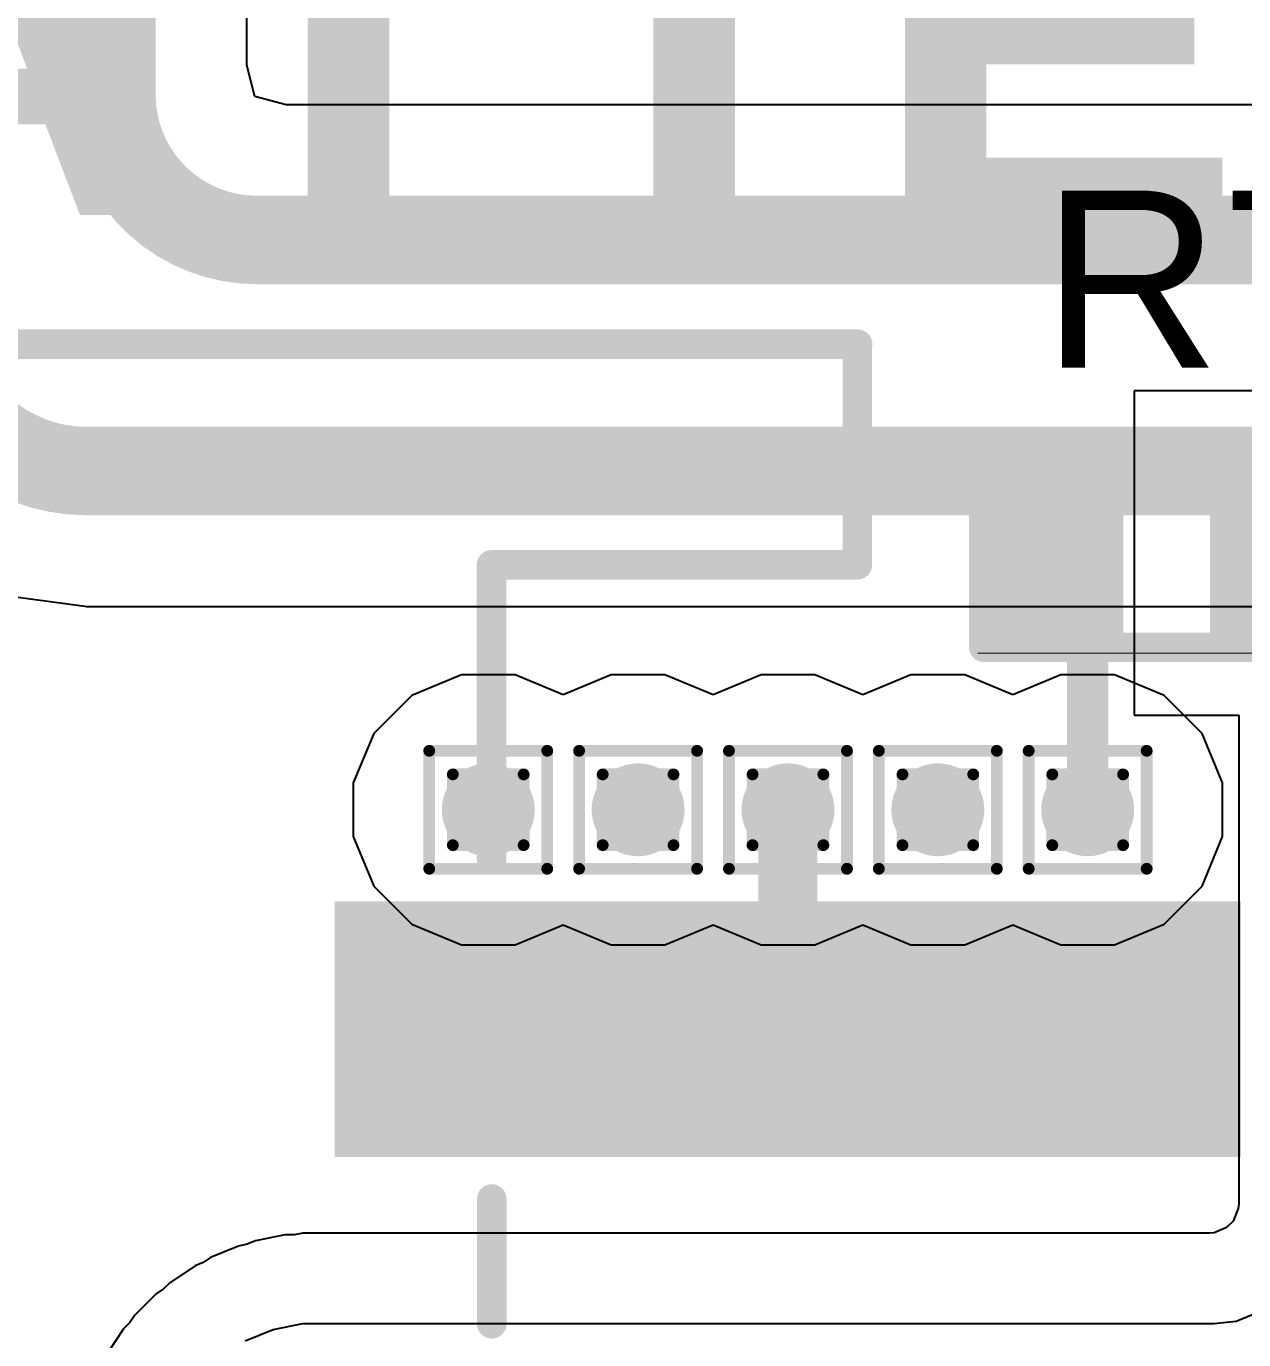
# Model space of a CAD drawing. Header units: inches. Extents: x -12 to 5357, y -8 to 5291.
# Drawn here: x 0.35 to 5.59, y 38.11 to 43.76 of the extents above; entities that cross this region are included whole.
import ezdxf

# ---------------------------------------------------------------- set-up
doc = ezdxf.new("R2010")
doc.units = ezdxf.units.IN
for name, color, linetype in [('Bottom Layer', 5, 'Continuous'), ('Drill Drawing', 1, 'Continuous'), ('Ground', 16, 'Continuous'), ('Power', 76, 'Continuous'), ('Top Layer', 1, 'Continuous'), ('Top Overlay', 2, 'Continuous'), ('Top Paste', 8, 'Continuous'), ('Top Solder', 216, 'Continuous'), ('Via Holes', 16, 'Continuous')]:
    doc.layers.add(name, color=color, linetype=linetype)
doc.styles.add('Arial', font='', dxfattribs={"height": 0.2})
doc.styles.add('Arial Black_Bold', font='', dxfattribs={"height": 0.2})
doc.styles.get('Arial').set_extended_font_data('Arial')
doc.styles.get('Arial Black_Bold').set_extended_font_data('Arial Black', bold=True)

# ---------------------------------------------------------------- blocks, each defined once
blk = doc.blocks.new('R___0402_54')
at = {"layer": 'Top Layer'}
for points in [[(-0.6985, -0.3175), (-0.6985, 0.3175), (-0.2413, 0.3175), (-0.2413, -0.3175)], [(0.2413, -0.3175), (0.2413, 0.3175), (0.6985, 0.3175), (0.6985, -0.3175)]]:
    blk.add_hatch(color=1, dxfattribs=at).paths.add_polyline_path(points)
at = {"layer": 'Top Paste'}
for points in [[(-0.6985, -0.3175), (-0.6985, 0.3175), (-0.2413, 0.3175), (-0.2413, -0.3175)], [(0.2413, -0.3175), (0.2413, 0.3175), (0.6985, 0.3175), (0.6985, -0.3175)]]:
    blk.add_hatch(color=8, dxfattribs=at).paths.add_polyline_path(points)
at = {"layer": 'Top Solder'}
for points in [[(-0.7535, -0.3725), (-0.7535, 0.3725), (-0.1863, 0.3725), (-0.1863, -0.3725)], [(0.1863, -0.3725), (0.1863, 0.3725), (0.7535, 0.3725), (0.7535, -0.3725)]]:
    blk.add_hatch(color=216, dxfattribs=at).paths.add_polyline_path(points)
at = {"layer": 'Top Overlay'}
for points in [[(-0.7874, 0.4064, 0.127, 0.127, 0), (0.7874, 0.4064, 0.127, 0.127, 0)], [(-0.7874, -0.4064, 0.127, 0.127, 0), (-0.7874, 0.4064, 0.127, 0.127, 0)], [(0.7874, -0.4064, 0.127, 0.127, 0), (0.7874, 0.4064, 0.127, 0.127, 0)], [(-0.7874, -0.4064, 0.127, 0.127, 0), (0.7874, -0.4064, 0.127, 0.127, 0)], [(-0.8128, -0.4318, 0.00323, 0.00323, 0), (0.8128, -0.4318, 0.00323, 0.00323, 0)]]:
    blk.add_lwpolyline(points, format="xyseb", dxfattribs=at)
for points in [[(-0.8191, 0.4064, 0.0635, 0.0635, 1), (-0.7556, 0.4064, 0.0635, 0.0635, 1)], [(-0.8191, 0.4064, 0.0635, 0.0635, 1), (-0.7556, 0.4064, 0.0635, 0.0635, 1)], [(0.7557, 0.4064, 0.0635, 0.0635, 1), (0.8192, 0.4064, 0.0635, 0.0635, 1)], [(0.7557, 0.4064, 0.0635, 0.0635, 1), (0.8192, 0.4064, 0.0635, 0.0635, 1)], [(-0.8191, -0.4064, 0.0635, 0.0635, 1), (-0.7556, -0.4064, 0.0635, 0.0635, 1)], [(-0.8191, -0.4064, 0.0635, 0.0635, 1), (-0.7556, -0.4064, 0.0635, 0.0635, 1)], [(0.7557, -0.4064, 0.0635, 0.0635, 1), (0.8192, -0.4064, 0.0635, 0.0635, 1)], [(0.7557, -0.4064, 0.0635, 0.0635, 1), (0.8192, -0.4064, 0.0635, 0.0635, 1)], [(-0.8136, -0.4318, 0.00161, 0.00161, 1), (-0.812, -0.4318, 0.00161, 0.00161, 1)], [(0.812, -0.4318, 0.00161, 0.00161, 1), (0.8136, -0.4318, 0.00161, 0.00161, 1)]]:
    blk.add_lwpolyline(points, format="xyseb", close=True, dxfattribs=at)
blk = doc.blocks.new('S2B_PH_SM4_TB_LF__SN__73')
at = {"layer": 'Top Layer'}
blk.add_hatch(color=1, dxfattribs=at).paths.add_polyline_path([(-1.5, 4.825), (-0.5, 4.825), (-0.5, 1.025), (-1.5, 1.025)])
at = {"layer": 'Top Paste'}
blk.add_hatch(color=8, dxfattribs=at).paths.add_polyline_path([(-1.5, 4.825), (-0.5, 4.825), (-0.5, 1.025), (-1.5, 1.025)])
at = {"layer": 'Top Solder'}
blk.add_hatch(color=216, dxfattribs=at).paths.add_polyline_path([(-1.5508, 4.8758), (-0.4492, 4.8758), (-0.4492, 0.9742), (-1.5508, 0.9742)])
at = {"layer": 'Top Overlay'}
for points in [[(-3.95, -0.9938, 0.127, 0.127, 0), (-3.95, 3.225, 0.127, 0.127, 0)], [(-2.9997, 3.2238, 0.127, 0.127, 0), (-3.9497, 3.2238, 0.127, 0.127, 0)], [(-2.9997, 1.649, 0.127, 0.127, 0), (-2.9997, 3.2238, 0.127, 0.127, 0)], [(-1.7323, 1.649, 0.127, 0.127, 0), (-2.9997, 1.649, 0.127, 0.127, 0)], [(0.2689, 1.65, 0.127, 0.127, 0), (-0.2689, 1.65, 0.127, 0.127, 0)]]:
    blk.add_lwpolyline(points, format="xyseb", dxfattribs=at)
for points in [[(-3.9818, 3.225, 0.0635, 0.0635, 1), (-3.9183, 3.225, 0.0635, 0.0635, 1)], [(-3.9815, 3.2238, 0.0635, 0.0635, 1), (-3.9179, 3.2238, 0.0635, 0.0635, 1)], [(-3.0315, 3.2238, 0.0635, 0.0635, 1), (-2.968, 3.2238, 0.0635, 0.0635, 1)], [(-3.0315, 3.2238, 0.0635, 0.0635, 1), (-2.968, 3.2238, 0.0635, 0.0635, 1)], [(-3.0315, 1.649, 0.0635, 0.0635, 1), (-2.968, 1.649, 0.0635, 0.0635, 1)], [(-3.0315, 1.649, 0.0635, 0.0635, 1), (-2.968, 1.649, 0.0635, 0.0635, 1)], [(-1.764, 1.649, 0.0635, 0.0635, 1), (-1.7005, 1.649, 0.0635, 0.0635, 1)], [(-0.3006, 1.65, 0.0635, 0.0635, 1), (-0.2371, 1.65, 0.0635, 0.0635, 1)], [(0.2371, 1.65, 0.0635, 0.0635, 1), (0.3006, 1.65, 0.0635, 0.0635, 1)]]:
    blk.add_lwpolyline(points, format="xyseb", close=True, dxfattribs=at)

msp = doc.modelspace()

# ---------------------------------------------------------------- hatches: boundary and pattern name
at = {"layer": 'Bottom Layer'}
h = msp.add_hatch(color=5, dxfattribs=at)
edge = h.paths.add_edge_path()
edge.add_arc((2.3338, 40.3884), 0.2, 0, 360)
h = msp.add_hatch(color=5, dxfattribs=at)
edge = h.paths.add_edge_path()
edge.add_arc((2.9789, 40.3884), 0.2, 0, 360)
h = msp.add_hatch(color=5, dxfattribs=at)
edge = h.paths.add_edge_path()
edge.add_arc((3.6241, 40.3884), 0.2, 0, 360)
h = msp.add_hatch(color=5, dxfattribs=at)
edge = h.paths.add_edge_path()
edge.add_arc((4.2693, 40.3884), 0.2, 0, 360)
h = msp.add_hatch(color=5, dxfattribs=at)
edge = h.paths.add_edge_path()
edge.add_arc((4.9144, 40.3884), 0.2, 0, 360)
at = {"layer": 'Ground'}
h = msp.add_hatch(color=16, dxfattribs=at)
edge = h.paths.add_edge_path()
edge.add_arc((2.3338, 40.3884), 0.2, 0, 360)
h = msp.add_hatch(color=16, dxfattribs=at)
edge = h.paths.add_edge_path()
edge.add_arc((2.9789, 40.3884), 0.2, 0, 360)
h = msp.add_hatch(color=16, dxfattribs=at)
edge = h.paths.add_edge_path()
edge.add_arc((3.6241, 40.3884), 0.2, 0, 360)
h = msp.add_hatch(color=16, dxfattribs=at)
edge = h.paths.add_edge_path()
edge.add_arc((4.2693, 40.3884), 0.2, 0, 360)
h = msp.add_hatch(color=16, dxfattribs=at)
edge = h.paths.add_edge_path()
edge.add_arc((4.9144, 40.3884), 0.2, 0, 360)
at = {"layer": 'Power'}
h = msp.add_hatch(color=76, dxfattribs=at)
edge = h.paths.add_edge_path()
edge.add_arc((2.3338, 40.3884), 0.2, 0, 360)
h = msp.add_hatch(color=76, dxfattribs=at)
edge = h.paths.add_edge_path()
edge.add_arc((2.9789, 40.3884), 0.2, 0, 360)
h = msp.add_hatch(color=76, dxfattribs=at)
edge = h.paths.add_edge_path()
edge.add_arc((3.6241, 40.3884), 0.2, 0, 360)
h = msp.add_hatch(color=76, dxfattribs=at)
edge = h.paths.add_edge_path()
edge.add_arc((4.2693, 40.3884), 0.2, 0, 360)
h = msp.add_hatch(color=76, dxfattribs=at)
edge = h.paths.add_edge_path()
edge.add_arc((4.9144, 40.3884), 0.2, 0, 360)
at = {"layer": 'Top Layer'}
h = msp.add_hatch(color=1, dxfattribs=at)
edge = h.paths.add_edge_path()
edge.add_arc((2.3338, 40.3884), 0.2, 0, 360)
h = msp.add_hatch(color=1, dxfattribs=at)
edge = h.paths.add_edge_path()
edge.add_arc((2.9789, 40.3884), 0.2, 0, 360)
h = msp.add_hatch(color=1, dxfattribs=at)
edge = h.paths.add_edge_path()
edge.add_arc((3.6241, 40.3884), 0.2, 0, 360)
h = msp.add_hatch(color=1, dxfattribs=at)
edge = h.paths.add_edge_path()
edge.add_arc((4.2693, 40.3884), 0.2, 0, 360)
h = msp.add_hatch(color=1, dxfattribs=at)
edge = h.paths.add_edge_path()
edge.add_arc((4.9144, 40.3884), 0.2, 0, 360)
at = {"layer": 'Via Holes'}
h = msp.add_hatch(color=7, dxfattribs=at)
edge = h.paths.add_edge_path()
edge.add_arc((2.3338, 40.3884), 0.1, 0, 360)
h = msp.add_hatch(color=7, dxfattribs=at)
edge = h.paths.add_edge_path()
edge.add_arc((2.9789, 40.3884), 0.1, 0, 360)
h = msp.add_hatch(color=7, dxfattribs=at)
edge = h.paths.add_edge_path()
edge.add_arc((3.6241, 40.3884), 0.1, 0, 360)
h = msp.add_hatch(color=7, dxfattribs=at)
edge = h.paths.add_edge_path()
edge.add_arc((4.2693, 40.3884), 0.1, 0, 360)
h = msp.add_hatch(color=7, dxfattribs=at)
edge = h.paths.add_edge_path()
edge.add_arc((4.9144, 40.3884), 0.1, 0, 360)

# ---------------------------------------------------------------- linework, layer by layer
at = {"layer": 'Bottom Layer'}
for p, q in [((1.2939, 43.5951), (1.2939, 48.0314)), ((1.3286, 43.4597), (1.2939, 43.5951)), ((1.4639, 43.4251), (1.3286, 43.4597)), ((6.5157, 43.4251), (1.4639, 43.4251)), ((0.277, 41.3079), (0.5977, 41.2657)), ((0.5977, 41.2657), (0.6036, 41.2645)), ((0.6036, 41.2645), (6.5157, 41.2645))]:
    msp.add_line(p, q, dxfattribs=at)
for points in [[(0.7112, 43.4686, 0.381, 0.381, 0), (0.7112, 48.0314, 0.381, 0.381, 0)], [(1.3374, 42.8424, 0.381, 0.381, -0.414214), (0.7112, 43.4686, 0.381, 0.381, 0)], [(1.3374, 42.8424, 0.381, 0.381, 0), (6.5157, 42.8424, 0.381, 0.381, 0)], [(0.6036, 41.8472, 0.381, 0.381, -0.414214), (-0.0762, 42.527, 0.381, 0.381, 0)], [(0.6036, 41.8472, 0.381, 0.381, 0), (6.5157, 41.8472, 0.381, 0.381, 0)]]:
    msp.add_lwpolyline(points, format="xyseb", dxfattribs=at)
for points in [[(0.6159, 43.4686, 0.1905, 0.1905, 1), (0.8065, 43.4686, 0.1905, 0.1905, 1)], [(0.6159, 43.4686, 0.1905, 0.1905, 1), (0.8065, 43.4686, 0.1905, 0.1905, 1)], [(1.2422, 42.8424, 0.1905, 0.1905, 1), (1.4327, 42.8424, 0.1905, 0.1905, 1)], [(1.2422, 42.8424, 0.1905, 0.1905, 1), (1.4327, 42.8424, 0.1905, 0.1905, 1)], [(0.5084, 41.8472, 0.1905, 0.1905, 1), (0.6989, 41.8472, 0.1905, 0.1905, 1)], [(0.5084, 41.8472, 0.1905, 0.1905, 1), (0.6989, 41.8472, 0.1905, 0.1905, 1)]]:
    msp.add_lwpolyline(points, format="xyseb", close=True, dxfattribs=at)
at = {"layer": 'Drill Drawing'}
for points in [[(2.0798, 40.6424, 0.0508, 0.0508, 0), (2.5878, 40.6424, 0.0508, 0.0508, 0)], [(2.0798, 40.1344, 0.0508, 0.0508, 0), (2.0798, 40.6424, 0.0508, 0.0508, 0)], [(2.5878, 40.1344, 0.0508, 0.0508, 0), (2.5878, 40.6424, 0.0508, 0.0508, 0)], [(2.7249, 40.6424, 0.0508, 0.0508, 0), (3.2329, 40.6424, 0.0508, 0.0508, 0)], [(2.7249, 40.1344, 0.0508, 0.0508, 0), (2.7249, 40.6424, 0.0508, 0.0508, 0)], [(3.2329, 40.1344, 0.0508, 0.0508, 0), (3.2329, 40.6424, 0.0508, 0.0508, 0)], [(3.3701, 40.6424, 0.0508, 0.0508, 0), (3.8781, 40.6424, 0.0508, 0.0508, 0)], [(3.3701, 40.1344, 0.0508, 0.0508, 0), (3.3701, 40.6424, 0.0508, 0.0508, 0)], [(3.8781, 40.1344, 0.0508, 0.0508, 0), (3.8781, 40.6424, 0.0508, 0.0508, 0)], [(4.0153, 40.6424, 0.0508, 0.0508, 0), (4.5233, 40.6424, 0.0508, 0.0508, 0)], [(4.0153, 40.1344, 0.0508, 0.0508, 0), (4.0153, 40.6424, 0.0508, 0.0508, 0)], [(4.5233, 40.1344, 0.0508, 0.0508, 0), (4.5233, 40.6424, 0.0508, 0.0508, 0)], [(4.6604, 40.6424, 0.0508, 0.0508, 0), (5.1684, 40.6424, 0.0508, 0.0508, 0)], [(4.6604, 40.1344, 0.0508, 0.0508, 0), (4.6604, 40.6424, 0.0508, 0.0508, 0)], [(5.1684, 40.1344, 0.0508, 0.0508, 0), (5.1684, 40.6424, 0.0508, 0.0508, 0)], [(2.1814, 40.5408, 0.0508, 0.0508, 0), (2.4862, 40.5408, 0.0508, 0.0508, 0)], [(2.1814, 40.236, 0.0508, 0.0508, 0), (2.1814, 40.5408, 0.0508, 0.0508, 0)], [(2.4862, 40.236, 0.0508, 0.0508, 0), (2.4862, 40.5408, 0.0508, 0.0508, 0)], [(2.8265, 40.5408, 0.0508, 0.0508, 0), (3.1313, 40.5408, 0.0508, 0.0508, 0)], [(2.8265, 40.236, 0.0508, 0.0508, 0), (2.8265, 40.5408, 0.0508, 0.0508, 0)], [(3.1313, 40.236, 0.0508, 0.0508, 0), (3.1313, 40.5408, 0.0508, 0.0508, 0)], [(3.4717, 40.5408, 0.0508, 0.0508, 0), (3.7765, 40.5408, 0.0508, 0.0508, 0)], [(3.4717, 40.236, 0.0508, 0.0508, 0), (3.4717, 40.5408, 0.0508, 0.0508, 0)], [(3.7765, 40.236, 0.0508, 0.0508, 0), (3.7765, 40.5408, 0.0508, 0.0508, 0)], [(4.1169, 40.5408, 0.0508, 0.0508, 0), (4.4217, 40.5408, 0.0508, 0.0508, 0)], [(4.1169, 40.236, 0.0508, 0.0508, 0), (4.1169, 40.5408, 0.0508, 0.0508, 0)], [(4.4217, 40.236, 0.0508, 0.0508, 0), (4.4217, 40.5408, 0.0508, 0.0508, 0)], [(4.762, 40.5408, 0.0508, 0.0508, 0), (5.0668, 40.5408, 0.0508, 0.0508, 0)], [(4.762, 40.236, 0.0508, 0.0508, 0), (4.762, 40.5408, 0.0508, 0.0508, 0)], [(5.0668, 40.236, 0.0508, 0.0508, 0), (5.0668, 40.5408, 0.0508, 0.0508, 0)], [(2.1814, 40.236, 0.0508, 0.0508, 0), (2.4862, 40.236, 0.0508, 0.0508, 0)], [(2.8265, 40.236, 0.0508, 0.0508, 0), (3.1313, 40.236, 0.0508, 0.0508, 0)], [(3.4717, 40.236, 0.0508, 0.0508, 0), (3.7765, 40.236, 0.0508, 0.0508, 0)], [(4.1169, 40.236, 0.0508, 0.0508, 0), (4.4217, 40.236, 0.0508, 0.0508, 0)], [(4.762, 40.236, 0.0508, 0.0508, 0), (5.0668, 40.236, 0.0508, 0.0508, 0)], [(2.0798, 40.1344, 0.0508, 0.0508, 0), (2.5878, 40.1344, 0.0508, 0.0508, 0)], [(2.7249, 40.1344, 0.0508, 0.0508, 0), (3.2329, 40.1344, 0.0508, 0.0508, 0)], [(3.3701, 40.1344, 0.0508, 0.0508, 0), (3.8781, 40.1344, 0.0508, 0.0508, 0)], [(4.0153, 40.1344, 0.0508, 0.0508, 0), (4.5233, 40.1344, 0.0508, 0.0508, 0)], [(4.6604, 40.1344, 0.0508, 0.0508, 0), (5.1684, 40.1344, 0.0508, 0.0508, 0)]]:
    msp.add_lwpolyline(points, format="xyseb", dxfattribs=at)
for points in [[(2.0671, 40.6424, 0.0254, 0.0254, 1), (2.0925, 40.6424, 0.0254, 0.0254, 1)], [(2.0671, 40.6424, 0.0254, 0.0254, 1), (2.0925, 40.6424, 0.0254, 0.0254, 1)], [(2.5751, 40.6424, 0.0254, 0.0254, 1), (2.6005, 40.6424, 0.0254, 0.0254, 1)], [(2.5751, 40.6424, 0.0254, 0.0254, 1), (2.6005, 40.6424, 0.0254, 0.0254, 1)], [(2.7122, 40.6424, 0.0254, 0.0254, 1), (2.7376, 40.6424, 0.0254, 0.0254, 1)], [(2.7122, 40.6424, 0.0254, 0.0254, 1), (2.7376, 40.6424, 0.0254, 0.0254, 1)], [(3.2202, 40.6424, 0.0254, 0.0254, 1), (3.2456, 40.6424, 0.0254, 0.0254, 1)], [(3.2202, 40.6424, 0.0254, 0.0254, 1), (3.2456, 40.6424, 0.0254, 0.0254, 1)], [(3.3574, 40.6424, 0.0254, 0.0254, 1), (3.3828, 40.6424, 0.0254, 0.0254, 1)], [(3.3574, 40.6424, 0.0254, 0.0254, 1), (3.3828, 40.6424, 0.0254, 0.0254, 1)], [(3.8654, 40.6424, 0.0254, 0.0254, 1), (3.8908, 40.6424, 0.0254, 0.0254, 1)], [(3.8654, 40.6424, 0.0254, 0.0254, 1), (3.8908, 40.6424, 0.0254, 0.0254, 1)], [(4.0026, 40.6424, 0.0254, 0.0254, 1), (4.028, 40.6424, 0.0254, 0.0254, 1)], [(4.0026, 40.6424, 0.0254, 0.0254, 1), (4.028, 40.6424, 0.0254, 0.0254, 1)], [(4.5106, 40.6424, 0.0254, 0.0254, 1), (4.536, 40.6424, 0.0254, 0.0254, 1)], [(4.5106, 40.6424, 0.0254, 0.0254, 1), (4.536, 40.6424, 0.0254, 0.0254, 1)], [(4.6477, 40.6424, 0.0254, 0.0254, 1), (4.6731, 40.6424, 0.0254, 0.0254, 1)], [(4.6477, 40.6424, 0.0254, 0.0254, 1), (4.6731, 40.6424, 0.0254, 0.0254, 1)], [(5.1557, 40.6424, 0.0254, 0.0254, 1), (5.1811, 40.6424, 0.0254, 0.0254, 1)], [(5.1557, 40.6424, 0.0254, 0.0254, 1), (5.1811, 40.6424, 0.0254, 0.0254, 1)], [(2.1687, 40.5408, 0.0254, 0.0254, 1), (2.1941, 40.5408, 0.0254, 0.0254, 1)], [(2.1687, 40.5408, 0.0254, 0.0254, 1), (2.1941, 40.5408, 0.0254, 0.0254, 1)], [(2.4735, 40.5408, 0.0254, 0.0254, 1), (2.4989, 40.5408, 0.0254, 0.0254, 1)], [(2.4735, 40.5408, 0.0254, 0.0254, 1), (2.4989, 40.5408, 0.0254, 0.0254, 1)], [(2.8138, 40.5408, 0.0254, 0.0254, 1), (2.8392, 40.5408, 0.0254, 0.0254, 1)], [(2.8138, 40.5408, 0.0254, 0.0254, 1), (2.8392, 40.5408, 0.0254, 0.0254, 1)], [(3.1186, 40.5408, 0.0254, 0.0254, 1), (3.144, 40.5408, 0.0254, 0.0254, 1)], [(3.1186, 40.5408, 0.0254, 0.0254, 1), (3.144, 40.5408, 0.0254, 0.0254, 1)], [(3.459, 40.5408, 0.0254, 0.0254, 1), (3.4844, 40.5408, 0.0254, 0.0254, 1)], [(3.459, 40.5408, 0.0254, 0.0254, 1), (3.4844, 40.5408, 0.0254, 0.0254, 1)], [(3.7638, 40.5408, 0.0254, 0.0254, 1), (3.7892, 40.5408, 0.0254, 0.0254, 1)], [(3.7638, 40.5408, 0.0254, 0.0254, 1), (3.7892, 40.5408, 0.0254, 0.0254, 1)], [(4.1042, 40.5408, 0.0254, 0.0254, 1), (4.1296, 40.5408, 0.0254, 0.0254, 1)], [(4.1042, 40.5408, 0.0254, 0.0254, 1), (4.1296, 40.5408, 0.0254, 0.0254, 1)], [(4.409, 40.5408, 0.0254, 0.0254, 1), (4.4344, 40.5408, 0.0254, 0.0254, 1)], [(4.409, 40.5408, 0.0254, 0.0254, 1), (4.4344, 40.5408, 0.0254, 0.0254, 1)], [(4.7493, 40.5408, 0.0254, 0.0254, 1), (4.7747, 40.5408, 0.0254, 0.0254, 1)], [(4.7493, 40.5408, 0.0254, 0.0254, 1), (4.7747, 40.5408, 0.0254, 0.0254, 1)], [(5.0541, 40.5408, 0.0254, 0.0254, 1), (5.0795, 40.5408, 0.0254, 0.0254, 1)], [(5.0541, 40.5408, 0.0254, 0.0254, 1), (5.0795, 40.5408, 0.0254, 0.0254, 1)], [(2.1687, 40.236, 0.0254, 0.0254, 1), (2.1941, 40.236, 0.0254, 0.0254, 1)], [(2.1687, 40.236, 0.0254, 0.0254, 1), (2.1941, 40.236, 0.0254, 0.0254, 1)], [(2.4735, 40.236, 0.0254, 0.0254, 1), (2.4989, 40.236, 0.0254, 0.0254, 1)], [(2.4735, 40.236, 0.0254, 0.0254, 1), (2.4989, 40.236, 0.0254, 0.0254, 1)], [(2.8138, 40.236, 0.0254, 0.0254, 1), (2.8392, 40.236, 0.0254, 0.0254, 1)], [(2.8138, 40.236, 0.0254, 0.0254, 1), (2.8392, 40.236, 0.0254, 0.0254, 1)], [(3.1186, 40.236, 0.0254, 0.0254, 1), (3.144, 40.236, 0.0254, 0.0254, 1)], [(3.1186, 40.236, 0.0254, 0.0254, 1), (3.144, 40.236, 0.0254, 0.0254, 1)], [(3.459, 40.236, 0.0254, 0.0254, 1), (3.4844, 40.236, 0.0254, 0.0254, 1)], [(3.459, 40.236, 0.0254, 0.0254, 1), (3.4844, 40.236, 0.0254, 0.0254, 1)], [(3.7638, 40.236, 0.0254, 0.0254, 1), (3.7892, 40.236, 0.0254, 0.0254, 1)], [(3.7638, 40.236, 0.0254, 0.0254, 1), (3.7892, 40.236, 0.0254, 0.0254, 1)], [(4.1042, 40.236, 0.0254, 0.0254, 1), (4.1296, 40.236, 0.0254, 0.0254, 1)], [(4.1042, 40.236, 0.0254, 0.0254, 1), (4.1296, 40.236, 0.0254, 0.0254, 1)], [(4.409, 40.236, 0.0254, 0.0254, 1), (4.4344, 40.236, 0.0254, 0.0254, 1)], [(4.409, 40.236, 0.0254, 0.0254, 1), (4.4344, 40.236, 0.0254, 0.0254, 1)], [(4.7493, 40.236, 0.0254, 0.0254, 1), (4.7747, 40.236, 0.0254, 0.0254, 1)], [(4.7493, 40.236, 0.0254, 0.0254, 1), (4.7747, 40.236, 0.0254, 0.0254, 1)], [(5.0541, 40.236, 0.0254, 0.0254, 1), (5.0795, 40.236, 0.0254, 0.0254, 1)], [(5.0541, 40.236, 0.0254, 0.0254, 1), (5.0795, 40.236, 0.0254, 0.0254, 1)], [(2.0671, 40.1344, 0.0254, 0.0254, 1), (2.0925, 40.1344, 0.0254, 0.0254, 1)], [(2.0671, 40.1344, 0.0254, 0.0254, 1), (2.0925, 40.1344, 0.0254, 0.0254, 1)], [(2.5751, 40.1344, 0.0254, 0.0254, 1), (2.6005, 40.1344, 0.0254, 0.0254, 1)], [(2.5751, 40.1344, 0.0254, 0.0254, 1), (2.6005, 40.1344, 0.0254, 0.0254, 1)], [(2.7122, 40.1344, 0.0254, 0.0254, 1), (2.7376, 40.1344, 0.0254, 0.0254, 1)], [(2.7122, 40.1344, 0.0254, 0.0254, 1), (2.7376, 40.1344, 0.0254, 0.0254, 1)], [(3.2202, 40.1344, 0.0254, 0.0254, 1), (3.2456, 40.1344, 0.0254, 0.0254, 1)], [(3.2202, 40.1344, 0.0254, 0.0254, 1), (3.2456, 40.1344, 0.0254, 0.0254, 1)], [(3.3574, 40.1344, 0.0254, 0.0254, 1), (3.3828, 40.1344, 0.0254, 0.0254, 1)], [(3.3574, 40.1344, 0.0254, 0.0254, 1), (3.3828, 40.1344, 0.0254, 0.0254, 1)], [(3.8654, 40.1344, 0.0254, 0.0254, 1), (3.8908, 40.1344, 0.0254, 0.0254, 1)], [(3.8654, 40.1344, 0.0254, 0.0254, 1), (3.8908, 40.1344, 0.0254, 0.0254, 1)], [(4.0026, 40.1344, 0.0254, 0.0254, 1), (4.028, 40.1344, 0.0254, 0.0254, 1)], [(4.0026, 40.1344, 0.0254, 0.0254, 1), (4.028, 40.1344, 0.0254, 0.0254, 1)], [(4.5106, 40.1344, 0.0254, 0.0254, 1), (4.536, 40.1344, 0.0254, 0.0254, 1)], [(4.5106, 40.1344, 0.0254, 0.0254, 1), (4.536, 40.1344, 0.0254, 0.0254, 1)], [(4.6477, 40.1344, 0.0254, 0.0254, 1), (4.6731, 40.1344, 0.0254, 0.0254, 1)], [(4.6477, 40.1344, 0.0254, 0.0254, 1), (4.6731, 40.1344, 0.0254, 0.0254, 1)], [(5.1557, 40.1344, 0.0254, 0.0254, 1), (5.1811, 40.1344, 0.0254, 0.0254, 1)], [(5.1557, 40.1344, 0.0254, 0.0254, 1), (5.1811, 40.1344, 0.0254, 0.0254, 1)]]:
    msp.add_lwpolyline(points, format="xyseb", close=True, dxfattribs=at)
at = {"layer": 'Power'}
for p, q in [((2.2182, 40.9694), (2.0047, 40.8809)), ((2.4493, 40.9694), (2.2182, 40.9694)), ((2.6564, 40.8836), (2.4493, 40.9694)), ((2.8634, 40.9694), (2.6564, 40.8836)), ((3.0945, 40.9694), (2.8634, 40.9694)), ((3.3015, 40.8836), (3.0945, 40.9694)), ((3.5085, 40.9694), (3.3015, 40.8836)), ((3.7397, 40.9694), (3.5085, 40.9694)), ((3.9467, 40.8836), (3.7397, 40.9694)), ((4.1537, 40.9694), (3.9467, 40.8836)), ((4.3848, 40.9694), (4.1537, 40.9694)), ((4.5918, 40.8836), (4.3848, 40.9694)), ((4.7989, 40.9694), (4.5918, 40.8836)), ((5.03, 40.9694), (4.7989, 40.9694)), ((5.2435, 40.8809), (5.03, 40.9694)), ((2.0047, 40.8809), (1.8412, 40.7175)), ((5.407, 40.7175), (5.2435, 40.8809)), ((1.8412, 40.7175), (1.7528, 40.504)), ((5.4954, 40.504), (5.407, 40.7175)), ((1.7528, 40.504), (1.7528, 40.2728)), ((5.4954, 40.2728), (5.4954, 40.504)), ((1.7528, 40.2728), (1.8412, 40.0593)), ((5.407, 40.0593), (5.4954, 40.2728)), ((1.8412, 40.0593), (2.0047, 39.8958)), ((5.2435, 39.8958), (5.407, 40.0593)), ((2.0047, 39.8958), (2.2182, 39.8074)), ((2.4493, 39.8074), (2.6564, 39.8931)), ((2.6564, 39.8931), (2.8634, 39.8074)), ((3.0945, 39.8074), (3.3015, 39.8931)), ((3.3015, 39.8931), (3.5085, 39.8074)), ((3.7397, 39.8074), (3.9467, 39.8931)), ((3.9467, 39.8931), (4.1537, 39.8074)), ((4.3848, 39.8074), (4.5918, 39.8931)), ((4.5918, 39.8931), (4.7989, 39.8074)), ((5.03, 39.8074), (5.2435, 39.8958)), ((2.2182, 39.8074), (2.4493, 39.8074)), ((2.8634, 39.8074), (3.0945, 39.8074)), ((3.5085, 39.8074), (3.7397, 39.8074)), ((4.1537, 39.8074), (4.3848, 39.8074)), ((4.7989, 39.8074), (5.03, 39.8074))]:
    msp.add_line(p, q, dxfattribs=at)
at = {"layer": 'Top Layer'}
for p, q in [((6.0402, 42.1933), (5.1147, 42.1933)), ((5.1147, 42.1933), (5.1147, 40.7963)), ((5.1147, 40.7963), (5.5645, 40.7963)), ((5.5645, 40.7963), (5.5645, 38.6912)), ((5.5624, 38.6708), (5.54, 38.6166)), ((5.5645, 38.6912), (5.5624, 38.6708)), ((5.5125, 38.5891), (5.4584, 38.5667)), ((5.54, 38.6166), (5.5125, 38.5891)), ((1.3318, 38.5318), (1.2965, 38.5172)), ((1.4594, 38.5572), (1.3318, 38.5318)), ((1.4976, 38.5572), (1.4594, 38.5572)), ((1.5352, 38.5647), (1.4976, 38.5572)), ((5.4379, 38.5647), (1.5352, 38.5647)), ((5.4584, 38.5667), (5.4379, 38.5647)), ((1.2589, 38.5097), (1.1388, 38.4599)), ((1.2965, 38.5172), (1.2589, 38.5097)), ((1.0716, 38.424), (0.9635, 38.3518)), ((1.107, 38.4387), (1.0716, 38.424)), ((1.1388, 38.4599), (1.107, 38.4387)), ((0.9046, 38.3035), (0.8126, 38.2115)), ((0.9364, 38.3247), (0.9046, 38.3035)), ((0.9635, 38.3518), (0.9364, 38.3247)), ((5.5538, 38.1857), (5.7325, 38.2598)), ((0.8126, 38.2115), (0.7914, 38.1797)), ((5.457, 38.1762), (5.5538, 38.1857)), ((0.7643, 38.1526), (0.6921, 38.0445)), ((0.7914, 38.1797), (0.7643, 38.1526)), ((1.2874, 38.1011), (1.4076, 38.1508)), ((1.4076, 38.1508), (1.5352, 38.1762)), ((1.5352, 38.1762), (1.6002, 38.1762)), ((1.6002, 38.1762), (1.6002, 38.1762)), ((1.6002, 38.1762), (5.457, 38.1762))]:
    msp.add_line(p, q, dxfattribs=at)
for points in [[(4.7845, 41.4948, 0.1778, 0.1778, 0), (4.9144, 41.3649, 0.1778, 0.1778, 0)], [(4.9144, 40.3884, 0.1778, 0.1778, 0), (4.9144, 41.3649, 0.1778, 0.1778, 0)], [(3.6241, 39.7528, 0.254, 0.254, 0), (3.6241, 40.3884, 0.254, 0.254, 0)]]:
    msp.add_lwpolyline(points, format="xyseb", dxfattribs=at)
for points in [[(4.7401, 41.4948, 0.0889, 0.0889, 1), (4.829, 41.4948, 0.0889, 0.0889, 1)], [(4.87, 41.3649, 0.0889, 0.0889, 1), (4.9589, 41.3649, 0.0889, 0.0889, 1)], [(4.87, 41.3649, 0.0889, 0.0889, 1), (4.9589, 41.3649, 0.0889, 0.0889, 1)], [(3.5606, 40.3884, 0.127, 0.127, 1), (3.6876, 40.3884, 0.127, 0.127, 1)], [(4.87, 40.3884, 0.0889, 0.0889, 1), (4.9589, 40.3884, 0.0889, 0.0889, 1)], [(3.5606, 39.7528, 0.127, 0.127, 1), (3.6876, 39.7528, 0.127, 0.127, 1)]]:
    msp.add_lwpolyline(points, format="xyseb", close=True, dxfattribs=at)

# ---------------------------------------------------------------- block references
at = {"rotation": 270}
msp.add_blockref('S2B_PH_SM4_TB_LF__SN__73', (0.6991, 38.4435), dxfattribs=at)
msp.add_blockref('R___0402_54', (5.2544, 41.4948))

# ---------------------------------------------------------------- texts
at = {"layer": 'Top Overlay'}
for s, height, style, p in [('BATTERY', 1.524, 'Arial Black_Bold', (-2.5316, 42.9506)), ('R7', 0.762, 'Arial', (4.7159, 42.2929))]:
    msp.add_text(s, height=height, dxfattribs=dict(at, style=style)).set_placement(p)

doc.saveas('drawing.dxf')
